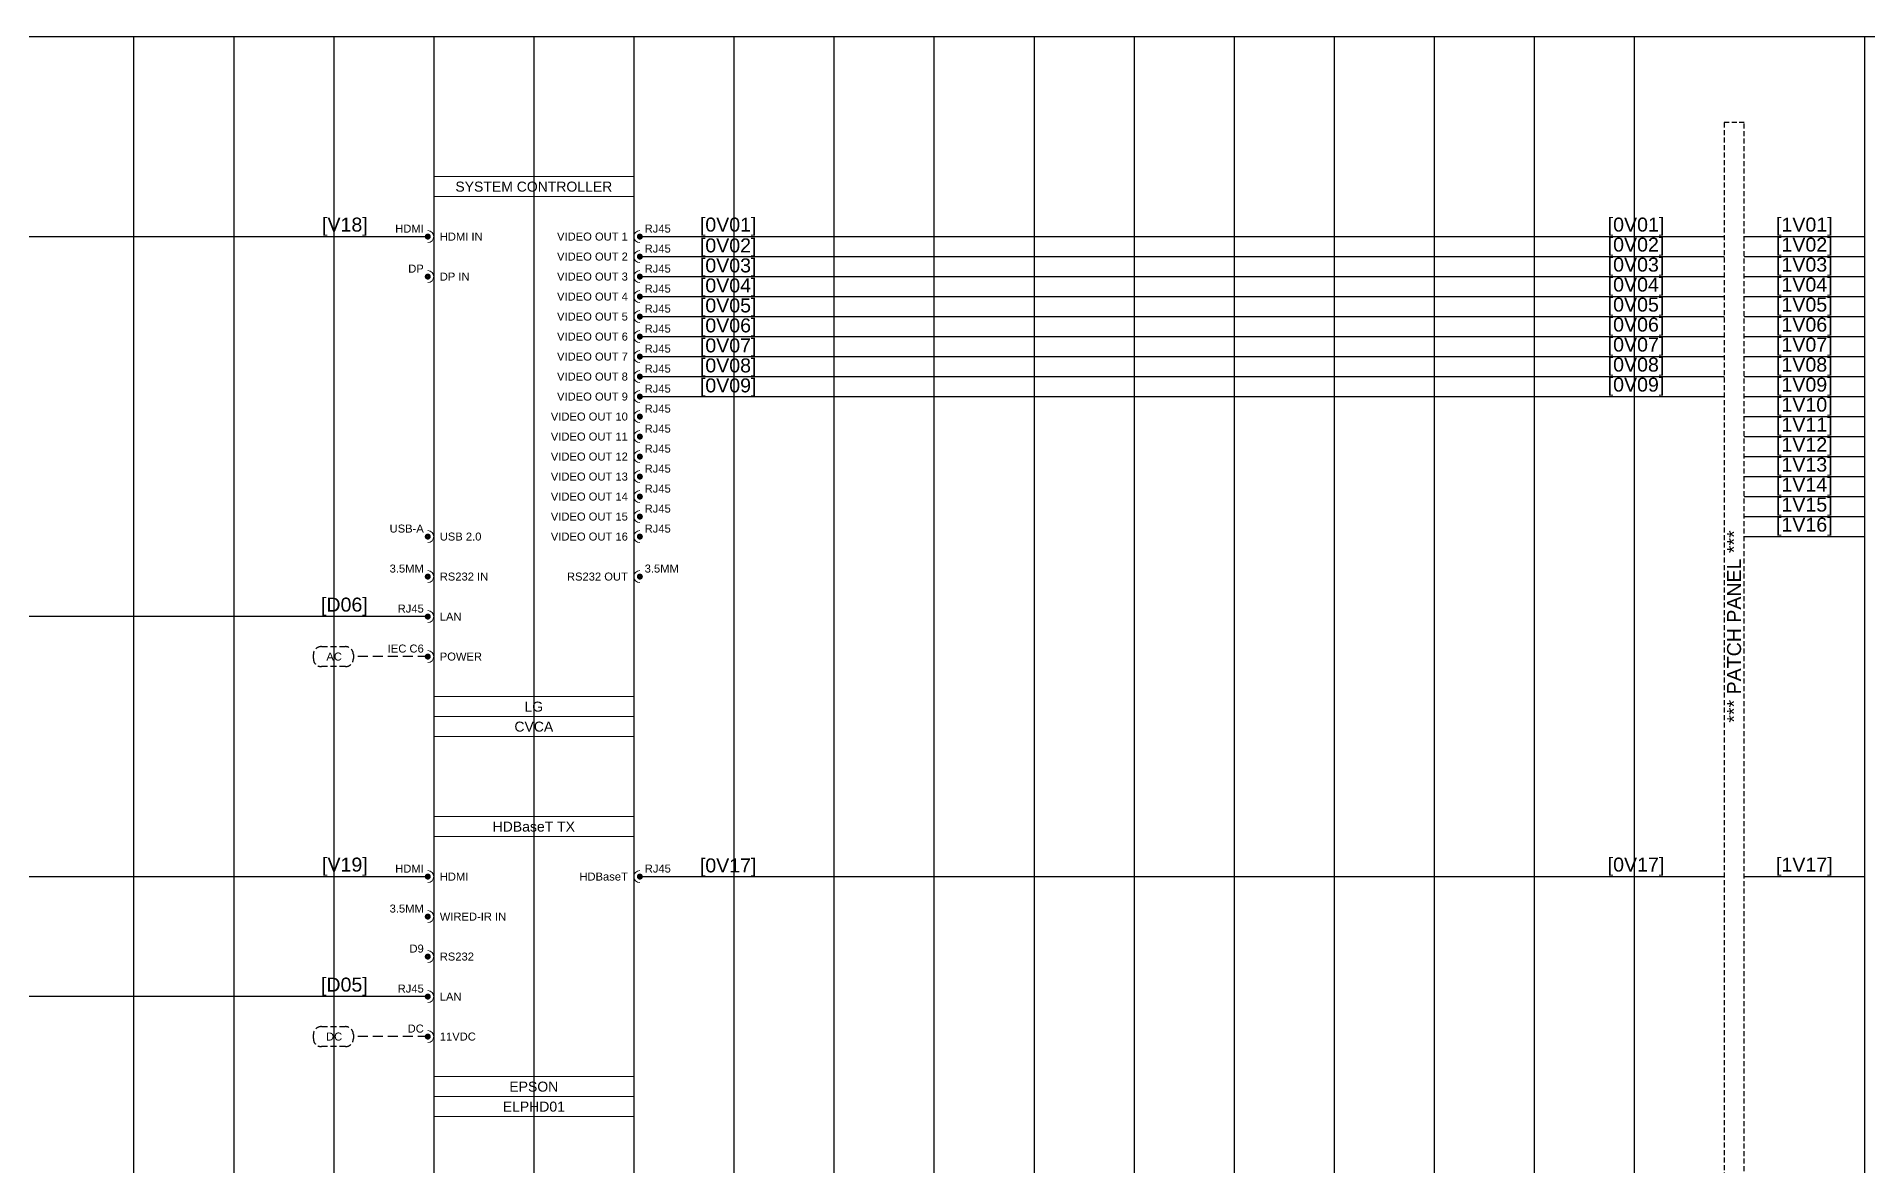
# Model space of a CAD drawing. Header units: millimetres. Extents: x -71336 to -35435, y -26189 to 22712.
# Drawn here: x -48019.4 to -47561.9, y -20123 to -19840.8 of the extents above; entities that cross this region are included whole.
import ezdxf
from ezdxf.enums import TextEntityAlignment as Align

# ---------------------------------------------------------------- set-up
doc = ezdxf.new("R2010")
doc.units = ezdxf.units.MM
doc.linetypes.add('DASHED', pattern=[0.75, 0.5, -0.25])
doc.linetypes.add('DASHED2', pattern=[0.375, 0.25, -0.125])
for name, color, linetype in [('SC - 3 Core Flex', 7, 'DASHED'), ('SC - Cat - Green - Data', 84, 'Continuous'), ('SC - Cat - Red - AV', 1, 'Continuous'), ('SC - HDMI', 192, 'Continuous'), ('SC - Text', 7, 'Continuous'), ('Text', 7, 'Continuous')]:
    doc.layers.add(name, color=color, linetype=linetype)
doc.layers.add('SC - Equipment', color=7, linetype='Continuous', lineweight=13)
doc.layers.add('SC - Xlines', color=252, linetype='Continuous', plot=False)
doc.styles.add('ARIAL', font='arial.ttf')
doc.styles.get("Standard").update_dxf_attribs({"font": 'arial.ttf', "height": 35})

# ---------------------------------------------------------------- blocks, each defined once
blk = doc.blocks.new('EPSON ELPHD01 - SCHEMATIC')
at = {"layer": 'SC - Equipment'}
for p, q in [((-25, 0), (25, 0)), ((-25, -75), (-25, 0)), ((25, 0), (25, -75)), ((25, -5), (-25, -5)), ((25, -65), (-25, -65)), ((25, -65), (-25, -65)), ((25, -70), (-25, -70)), ((25, -70), (-25, -70)), ((25, -70), (-25, -70)), ((25, -75), (-25, -75))]:
    blk.add_line(p, q, dxfattribs=at)
at = {"layer": 'SC - Equipment', "const_width": 0.7}
for points in [[(-26.1, -15, 1), (-26.9, -15, 1)], [(26.1, -15, -1), (26.9, -15, -1)], [(-26.1, -25, 1), (-26.9, -25, 1)], [(-26.1, -35, 1), (-26.9, -35, 1)], [(-26.1, -45, 1), (-26.9, -45, 1)], [(-26.1, -55, 1), (-26.9, -55, 1)]]:
    blk.add_lwpolyline(points, format="xyb", close=True, dxfattribs=at)
at = {"layer": 'SC - Equipment'}
for centre, start, end in [((-26.5, -15), 270, 90), ((26.5, -15), 90, 270), ((-26.5, -25), 270, 90), ((-26.5, -35), 270, 90), ((-26.5, -45), 270, 90), ((-26.5, -55), 270, 90)]:
    blk.add_arc(centre, 1.5, start, end, dxfattribs=at)
at = {"ltscale": 5}
for tag, p in [('DESCRIPTION', (0, -2.5)), ('MAKE', (0, -67.5)), ('MODEL', (0, -72.5))]:
    blk.add_attdef(tag, text='', height=2.5, dxfattribs=at).set_placement(p, align=Align.MIDDLE_CENTER)
at = {"ltscale": 5, "flags": 1}
for tag, p in [('ROOM_TYPE', (45, -5)), ('LOCATION', (45, -10)), ('RACK_EQUIPMENT_(Y/N)', (45, -15)), ('IP_(Y/N)', (45, -30)), ('POE(WATT)', (45, -35)), ('AMP(@240V)', (45, -40)), ('WATT', (45, -45)), ('BTU/H', (45, -50)), ('WEIGHT(KG)', (45, -55)), ('TRANSFORMER_TAPS', (45, -60))]:
    blk.add_attdef(tag, p, '', height=2.5, dxfattribs=at)
blk.add_attdef('BRACKET', text='', height=2.5, dxfattribs=at).set_placement((0, -62.5), align=Align.MIDDLE_CENTER)
at = {"layer": 'SC - Equipment', "ltscale": 5, "char_height": 2}
for s, insert, width, attachment_point in [('HDMI', (-27.5, -13), 5.7736, 6), ('RJ45', (27.72, -13), 7.1748, 4), ('HDMI', (-23.5, -15), 23.5, 4), ('HDBaseT', (23.5, -15), 23.5, 6), ('3.5MM', (-27.5, -23), 5.7736, 6), ('WIRED-IR IN', (-23.5, -25), 23.5, 4), ('D9', (-27.5, -33), 5.7736, 6), ('RS232', (-23.5, -35), 23.5, 4), ('RJ45', (-27.5, -43), 5.7736, 6), ('LAN', (-23.5, -45), 23.5, 4), ('DC', (-27.5, -53), 5.7736, 6), ('11VDC', (-23.5, -55), 23.5, 4)]:
    blk.add_mtext(s, dxfattribs=dict(at, insert=insert, width=width, attachment_point=attachment_point))
blk = doc.blocks.new('LG CVCA - SCHEMATIC')
at = {"layer": 'SC - Equipment'}
for p, q in [((-25, 0), (25, 0)), ((-25, -140), (-25, 0)), ((25, 0), (25, -140)), ((25, -5), (-25, -5)), ((25, -130), (-25, -130)), ((25, -130), (-25, -130)), ((25, -135), (-25, -135)), ((25, -135), (-25, -135)), ((25, -135), (-25, -135)), ((25, -140), (-25, -140))]:
    blk.add_line(p, q, dxfattribs=at)
at = {"layer": 'SC - Equipment', "const_width": 0.7}
for points in [[(-26.1, -15, 1), (-26.9, -15, 1)], [(26.1, -15, -1), (26.9, -15, -1)], [(26.1, -20, -1), (26.9, -20, -1)], [(-26.1, -25, 1), (-26.9, -25, 1)], [(26.1, -25, -1), (26.9, -25, -1)], [(26.1, -30, -1), (26.9, -30, -1)], [(26.1, -35, -1), (26.9, -35, -1)], [(26.1, -40, -1), (26.9, -40, -1)], [(26.1, -45, -1), (26.9, -45, -1)], [(26.1, -50, -1), (26.9, -50, -1)], [(26.1, -55, -1), (26.9, -55, -1)], [(26.1, -60, -1), (26.9, -60, -1)], [(26.1, -65, -1), (26.9, -65, -1)], [(26.1, -70, -1), (26.9, -70, -1)], [(26.1, -75, -1), (26.9, -75, -1)], [(26.1, -80, -1), (26.9, -80, -1)], [(26.1, -85, -1), (26.9, -85, -1)], [(-26.1, -90, 1), (-26.9, -90, 1)], [(26.1, -90, -1), (26.9, -90, -1)], [(-26.1, -100, 1), (-26.9, -100, 1)], [(26.1, -100, -1), (26.9, -100, -1)], [(-26.1, -110, 1), (-26.9, -110, 1)], [(-26.1, -120, 1), (-26.9, -120, 1)]]:
    blk.add_lwpolyline(points, format="xyb", close=True, dxfattribs=at)
at = {"layer": 'SC - Equipment'}
for centre, start, end in [((-26.5, -15), 270, 90), ((26.5, -15), 90, 270), ((26.5, -20), 90, 270), ((-26.5, -25), 270, 90), ((26.5, -25), 90, 270), ((26.5, -30), 90, 270), ((26.5, -35), 90, 270), ((26.5, -40), 90, 270), ((26.5, -45), 90, 270), ((26.5, -50), 90, 270), ((26.5, -55), 90, 270), ((26.5, -60), 90, 270), ((26.5, -65), 90, 270), ((26.5, -70), 90, 270), ((26.5, -75), 90, 270), ((26.5, -80), 90, 270), ((26.5, -85), 90, 270), ((-26.5, -90), 270, 90), ((26.5, -90), 90, 270), ((-26.5, -100), 270, 90), ((26.5, -100), 90, 270), ((-26.5, -110), 270, 90), ((-26.5, -120), 270, 90)]:
    blk.add_arc(centre, 1.5, start, end, dxfattribs=at)
at = {"ltscale": 5}
for tag, p in [('DESCRIPTION', (0, -2.5)), ('MAKE', (0, -132.5)), ('MODEL', (0, -137.5))]:
    blk.add_attdef(tag, text='', height=2.5, dxfattribs=at).set_placement(p, align=Align.MIDDLE_CENTER)
at = {"ltscale": 5, "flags": 1}
for tag, p in [('ROOM_TYPE', (45, -5)), ('LOCATION', (45, -10)), ('RACK_EQUIPMENT_(Y/N)', (45, -15)), ('IP_(Y/N)', (45, -30)), ('POE(WATT)', (45, -35)), ('AMP(@240V)', (45, -40)), ('WATT', (45, -45)), ('BTU/H', (45, -50)), ('WEIGHT(KG)', (45, -55)), ('TRANSFORMER_TAPS', (45, -60))]:
    blk.add_attdef(tag, p, '', height=2.5, dxfattribs=at)
blk.add_attdef('BRACKET', text='', height=2.5, dxfattribs=at).set_placement((0, -127.5), align=Align.MIDDLE_CENTER)
at = {"layer": 'SC - Equipment', "ltscale": 5, "char_height": 2}
for s, insert, width, attachment_point in [('HDMI', (-27.5, -13), 5.7736, 6), ('RJ45', (27.7, -13), 3.7458, 4), ('HDMI IN', (-23.5, -15), 23.5, 4), ('VIDEO OUT 1', (23.5, -15), 23.5, 6), ('RJ45', (27.7, -18), 3.7458, 4), ('DP', (-27.5, -23), 5.7736, 6), ('VIDEO OUT 2', (23.5, -20), 23.5, 6), ('RJ45', (27.7, -23), 3.7458, 4), ('DP IN', (-23.5, -25), 23.5, 4), ('VIDEO OUT 3', (23.5, -25), 23.5, 6), ('RJ45', (27.7, -28), 3.7458, 4), ('VIDEO OUT 4', (23.5, -30), 23.5, 6), ('RJ45', (27.7, -33), 3.7458, 4), ('VIDEO OUT 5', (23.5, -35), 23.5, 6), ('VIDEO OUT 6', (23.5, -40), 23.5, 6), ('RJ45', (27.7, -38), 3.7458, 4), ('VIDEO OUT 7', (23.5, -45), 23.5, 6), ('RJ45', (27.7, -43), 3.7458, 4), ('VIDEO OUT 8', (23.5, -50), 23.5, 6), ('RJ45', (27.7, -48), 3.7458, 4), ('VIDEO OUT 9', (23.5, -55), 23.5, 6), ('RJ45', (27.7, -53), 3.7458, 4), ('VIDEO OUT 10', (23.5, -60), 23.5, 6), ('RJ45', (27.7, -58), 3.7458, 4), ('VIDEO OUT 11', (23.5, -65), 23.5, 6), ('RJ45', (27.7, -63), 3.7458, 4), ('RJ45', (27.7, -68), 3.7458, 4), ('VIDEO OUT 12', (23.5, -70), 23.5, 6), ('RJ45', (27.7, -73), 3.7458, 4), ('VIDEO OUT 13', (23.5, -75), 23.5, 6), ('RJ45', (27.7, -78), 3.7458, 4), ('VIDEO OUT 14', (23.5, -80), 23.5, 6), ('RJ45', (27.7, -83), 3.7458, 4), ('VIDEO OUT 15', (23.5, -85), 23.5, 6), ('USB 2.0', (-23.5, -90), 23.5, 4), ('VIDEO OUT 16', (23.5, -90), 23.5, 6), ('RJ45', (27.7, -88), 3.7458, 4), ('RS232 IN', (-23.5, -100), 23.5, 4), ('RS232 OUT', (23.5, -100), 23.5, 6), ('3.5MM', (27.7, -98), 3.7458, 4), ('LAN', (-23.5, -110), 23.5, 4), ('POWER', (-23.5, -120), 23.5, 4)]:
    blk.add_mtext(s, dxfattribs=dict(at, insert=insert, width=width, attachment_point=attachment_point))
at = {"layer": 'SC - Equipment', "ltscale": 5, "char_height": 2, "attachment_point": 6}
for s, insert in [('USB-A', (-27.5, -88)), ('3.5MM', (-27.5, -98)), ('RJ45', (-27.5, -108)), ('IEC C6', (-27.5, -118))]:
    blk.add_mtext(s, dxfattribs=dict(at, insert=insert))

msp = doc.modelspace()

# ---------------------------------------------------------------- linework, layer by layer
at = {"linetype": 'DASHED2', "ltscale": 5}
msp.add_lwpolyline([(-47592.654, -20758.194), (-47592.654, -19862.296), (-47597.654, -19862.296), (-47597.654, -20758.194)], close=True, dxfattribs=at)
at = {"layer": 'SC - 3 Core Flex', "ltscale": 3}
for points in [[(-47948.252, -19993.321), (-47942.252, -19993.321, -0.4142136), (-47940.252, -19995.321), (-47940.252, -19996.321, -0.4142136), (-47942.252, -19998.321), (-47948.252, -19998.321, -0.4142136), (-47950.252, -19996.321), (-47950.252, -19995.321, -0.4142136)], [(-47948.252, -20088.321), (-47942.252, -20088.321, -0.4142136), (-47940.252, -20090.321), (-47940.252, -20091.321, -0.4142136), (-47942.252, -20093.321), (-47948.252, -20093.321, -0.4142136), (-47950.252, -20091.321), (-47950.252, -20090.321, -0.4142136)]]:
    msp.add_lwpolyline(points, format="xyb", close=True, dxfattribs=at)
at = {"layer": 'SC - 3 Core Flex', "ltscale": 5}
for points in [[(-47921.654, -19995.821), (-47940.252, -19995.821)], [(-47921.654, -20090.821), (-47940.252, -20090.821)]]:
    msp.add_lwpolyline(points, dxfattribs=at)
at = {"layer": 'SC - Cat - Green - Data', "ltscale": 5}
for points in [[(-47592.654, -19890.821), (-47562.654, -19890.821)], [(-47592.654, -19895.821), (-47562.654, -19895.821)], [(-47592.654, -19900.821), (-47562.654, -19900.821)], [(-47592.654, -19905.821), (-47562.654, -19905.821)], [(-47592.654, -19910.821), (-47562.654, -19910.821)], [(-47592.654, -19915.821), (-47562.654, -19915.821)], [(-47592.654, -19920.821), (-47562.654, -19920.821)], [(-47592.654, -19925.821), (-47562.654, -19925.821)], [(-47592.654, -19930.821), (-47562.654, -19930.821)], [(-47592.654, -19935.821), (-47562.654, -19935.821)], [(-47592.654, -19940.821), (-47562.654, -19940.821)], [(-47592.654, -19945.821), (-47562.654, -19945.821)], [(-47592.654, -19950.821), (-47562.654, -19950.821)], [(-47592.654, -19955.821), (-47562.654, -19955.821)], [(-47592.654, -19960.821), (-47562.654, -19960.821)], [(-47592.654, -19965.821), (-47562.654, -19965.821)], [(-47921.654, -19985.821), (-48285.154, -19985.821), (-48285.154, -20465.821), (-48071.654, -20465.821)], [(-47921.654, -20080.821), (-48280.154, -20080.821), (-48280.154, -20460.821), (-48071.654, -20460.821)]]:
    msp.add_lwpolyline(points, dxfattribs=at)
at = {"layer": 'SC - Cat - Red - AV', "ltscale": 5}
for points in [[(-47868.654, -19890.821), (-47597.654, -19890.821)], [(-47868.654, -19895.821), (-47597.654, -19895.821)], [(-47868.654, -19900.821), (-47597.654, -19900.821)], [(-47868.654, -19905.821), (-47597.654, -19905.821)], [(-47868.654, -19910.821), (-47597.654, -19910.821)], [(-47868.654, -19915.821), (-47597.654, -19915.821)], [(-47868.654, -19920.821), (-47597.654, -19920.821)], [(-47868.654, -19925.821), (-47597.654, -19925.821)], [(-47868.654, -19930.821), (-47597.654, -19930.821)], [(-47868.654, -20050.821), (-47597.654, -20050.821)], [(-47592.654, -20050.821), (-47562.654, -20050.821)]]:
    msp.add_lwpolyline(points, dxfattribs=at)
at = {"layer": 'SC - HDMI', "ltscale": 5}
for points in [[(-48318.654, -19890.821), (-47921.654, -19890.821)], [(-48318.654, -20050.821), (-47921.654, -20050.821)]]:
    msp.add_lwpolyline(points, dxfattribs=at)
at = {"layer": 'SC - Xlines', "ltscale": 5, "transparency": 33554687}
msp.add_lwpolyline([(-48645.154, -19840.818), (-47445.154, -19840.825), (-47445.154, -20779.725), (-48645.154, -20779.718)], close=True, dxfattribs=at)
at = {"layer": 'SC - Xlines', "ltscale": 5}
for points in [[(-47995.154, -19840.821), (-47995.154, -20779.719)], [(-47945.154, -19840.821), (-47945.154, -20779.719)], [(-47895.154, -19840.821), (-47895.154, -20779.719)], [(-47845.154, -19840.821), (-47845.154, -20779.719)], [(-47795.154, -19840.821), (-47795.154, -20779.719)], [(-47745.154, -19840.821), (-47745.154, -20779.719)], [(-47695.154, -19840.821), (-47695.154, -20779.719)], [(-47645.154, -19840.821), (-47645.154, -20779.719)], [(-47562.654, -19840.821), (-47562.654, -20779.719)]]:
    msp.add_lwpolyline(points, dxfattribs=at)
at = {"layer": 'SC - Xlines', "color": 250, "ltscale": 5}
for points in [[(-47970.154, -19840.821), (-47970.154, -20779.719)], [(-47920.154, -19840.821), (-47920.154, -20779.719)], [(-47870.154, -19840.821), (-47870.154, -20779.719)], [(-47820.154, -19840.821), (-47820.154, -20779.719)], [(-47770.154, -19840.821), (-47770.154, -20779.719)], [(-47720.154, -19840.821), (-47720.154, -20779.719)], [(-47670.154, -19840.821), (-47670.154, -20779.719)], [(-47620.154, -19840.821), (-47620.154, -20779.719)]]:
    msp.add_lwpolyline(points, dxfattribs=at)

# ---------------------------------------------------------------- block references
at = {"ltscale": 5}
for name, p, values in [('LG CVCA - SCHEMATIC', (-47895.154, -19875.821), {'DESCRIPTION': 'SYSTEM CONTROLLER', 'MAKE': 'LG', 'MODEL': 'CVCA'}), ('EPSON ELPHD01 - SCHEMATIC', (-47895.154, -20035.821), {'DESCRIPTION': 'HDBaseT TX', 'MAKE': 'EPSON', 'MODEL': 'ELPHD01'})]:
    msp.add_blockref(name, p, dxfattribs=at).add_auto_attribs(values)

# ---------------------------------------------------------------- texts
at = {"layer": 'SC - Text', "char_height": 3.5}
for s, insert, width, attachment_point in [('[V18]', (-47936.654, -19890.621), 14.6761, 9), ('[0V01]', (-47853.654, -19890.621), 15.57197, 7), ('[0V01]', (-47612.654, -19890.621), 14.6761, 9), ('[1V01]', (-47577.654, -19890.621), 15.57197, 8), ('[0V02]', (-47853.654, -19895.821), 15.57197, 7), ('[0V02]', (-47612.654, -19895.621), 14.6761, 9), ('[1V02]', (-47577.654, -19895.621), 15.57197, 8), ('[0V03]', (-47853.654, -19900.821), 15.57197, 7), ('[0V03]', (-47612.654, -19900.621), 14.6761, 9), ('[1V03]', (-47577.654, -19900.621), 15.57197, 8), ('[0V04]', (-47853.654, -19905.821), 15.57197, 7), ('[0V04]', (-47612.654, -19905.621), 14.6761, 9), ('[1V04]', (-47577.654, -19905.621), 15.57197, 8), ('[0V05]', (-47612.654, -19910.621), 14.6761, 9), ('[1V05]', (-47577.654, -19910.621), 15.57197, 8), ('\\pxt3;[0V05]', (-47853.654, -19910.821), 15.57197, 7), ('[0V06]', (-47853.654, -19915.821), 15.57197, 7), ('[0V06]', (-47612.654, -19915.621), 14.6761, 9), ('[1V06]', (-47577.654, -19915.621), 15.57197, 8), ('[0V07]', (-47853.654, -19920.821), 15.57197, 7), ('[0V07]', (-47612.654, -19920.621), 14.6761, 9), ('[1V07]', (-47577.654, -19920.621), 15.57197, 8), ('[0V08]', (-47853.654, -19925.821), 15.57197, 7), ('[0V08]', (-47612.654, -19925.621), 14.6761, 9), ('[1V08]', (-47577.654, -19925.621), 15.57197, 8), ('[0V09]', (-47853.654, -19930.821), 15.57197, 7), ('[0V09]', (-47612.654, -19930.621), 14.6761, 9), ('[1V09]', (-47577.654, -19930.621), 15.57197, 8), ('[1V10]', (-47577.654, -19935.621), 15.57197, 8), ('[1V11]', (-47577.654, -19940.621), 15.57197, 8), ('[1V12]', (-47577.654, -19945.621), 15.57197, 8), ('[1V13]', (-47577.654, -19950.621), 15.57197, 8), ('[1V14]', (-47577.654, -19955.621), 15.57197, 8), ('[1V15]', (-47577.654, -19960.621), 15.57197, 8), ('[1V16]', (-47577.654, -19965.621), 15.57197, 8), ('[D06]', (-47936.654, -19985.621), 14.6761, 9), ('[V19]', (-47936.654, -20050.621), 14.6761, 9), ('[0V17]', (-47853.654, -20050.821), 15.57197, 7), ('[0V17]', (-47612.654, -20050.621), 14.6761, 9), ('[1V17]', (-47577.654, -20050.621), 15.57197, 8), ('[D05]', (-47936.654, -20080.621), 14.6761, 9)]:
    msp.add_mtext(s, dxfattribs=dict(at, insert=insert, width=width, attachment_point=attachment_point))
at = {"layer": 'SC - Text', "insert": (-47593.422, -20012.333), "char_height": 3.5, "width": 136.51602, "attachment_point": 7, "rotation": 90, "style": 'ARIAL'}
msp.add_mtext('*** PATCH PANEL ***', dxfattribs=at)
at = {"layer": 'Text', "char_height": 2, "width": 143.97126, "attachment_point": 5}
for s, insert in [('AC', (-47945.052, -19995.821)), ('DC', (-47945.052, -20090.821))]:
    msp.add_mtext(s, dxfattribs=dict(at, insert=insert))

doc.saveas('drawing.dxf')
